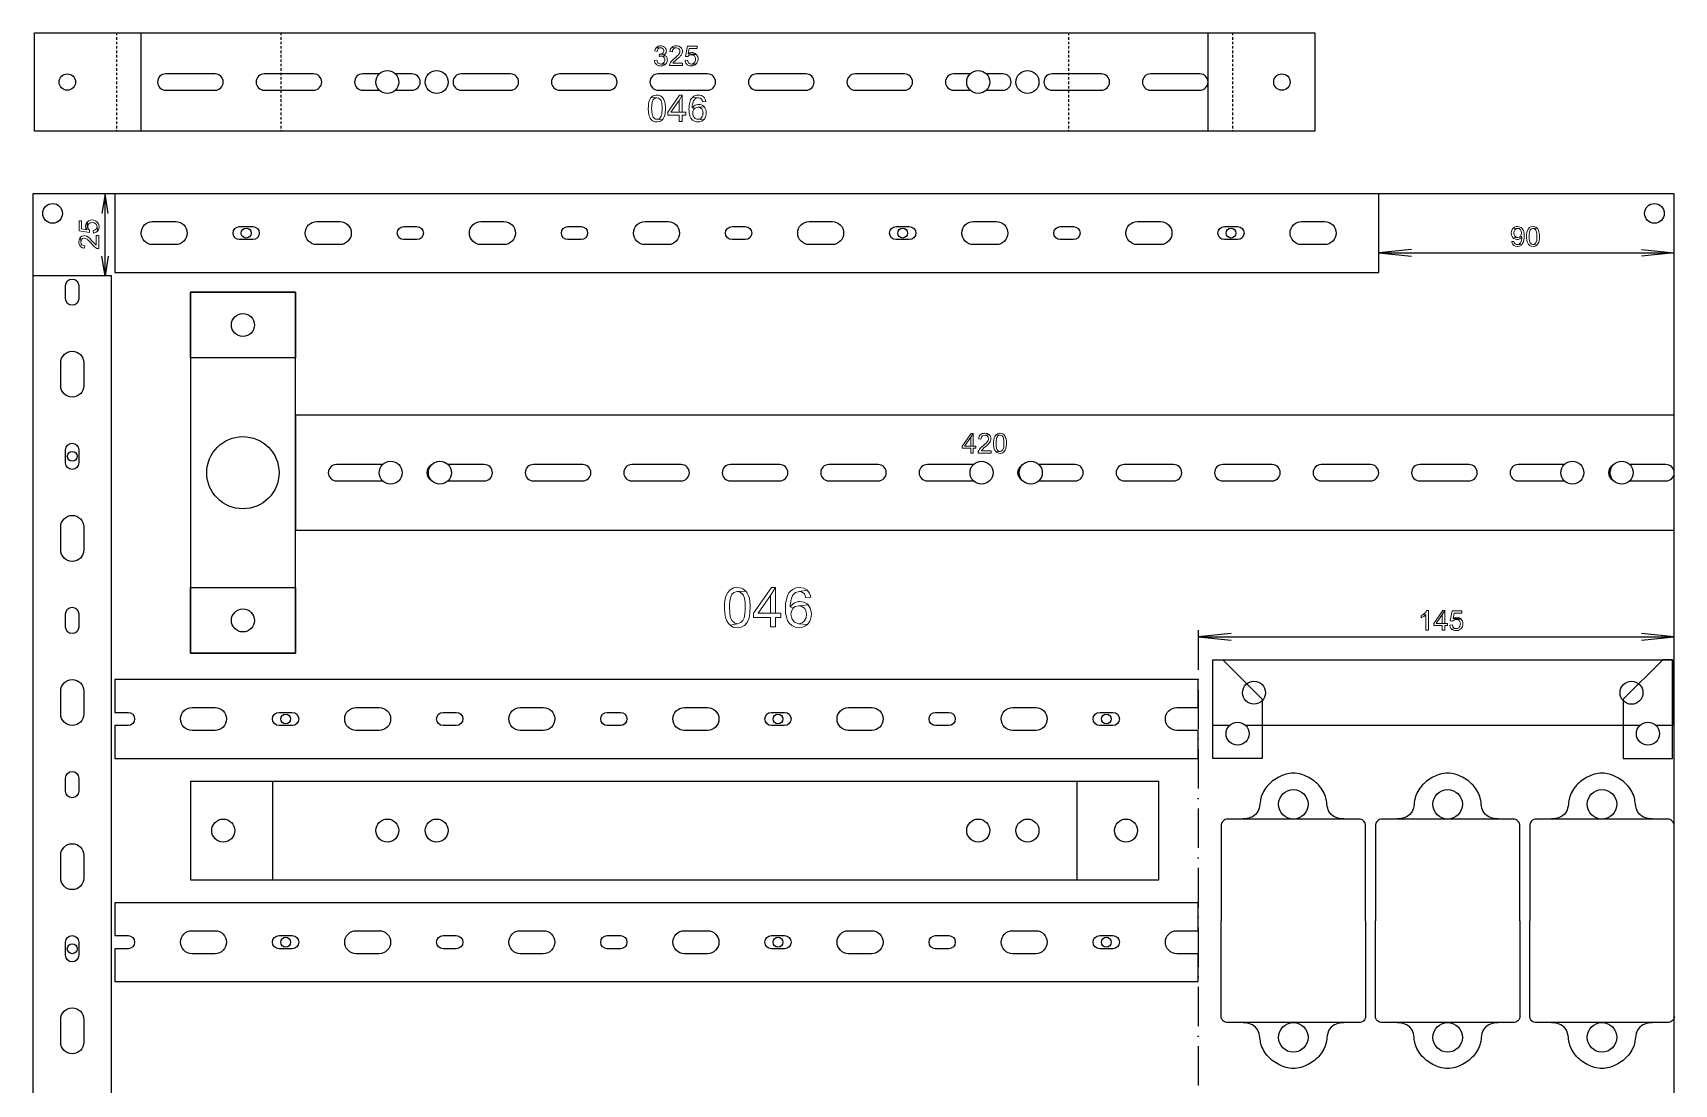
# Model space of a CAD drawing. Header units: millimetres. Extents: x 0 to 2020, y 0 to 926.
# Drawn here: x 1145 to 1645, y 442 to 762 of the extents above; entities that cross this region are included whole.
import ezdxf

# ---------------------------------------------------------------- set-up
doc = ezdxf.new("R2010")
doc.units = ezdxf.units.MM
doc.linetypes.add('ACAD_ISO10W100', pattern=[18, 12, -3, 0, -3])
doc.linetypes.add('JIS_02_0.7', pattern=[1.35, 0.75, -0.6])
doc.layers.add('1', color=30, linetype='Continuous')

msp = doc.modelspace()

# ---------------------------------------------------------------- linework, layer by layer
for points in [[(1145.5, 762), (1535.5, 762), (1535.5, 732), (1145.5, 732)], [(1145, 213), (1645, 213), (1645, 713), (1145, 713)]]:
    msp.add_lwpolyline(points, close=True)
for centre, radius in [((1253, 747), 3.5), ((1268, 747), 3.5), ((1433, 747), 3.5), ((1448, 747), 3.5), ((1155.5, 747), 2.5), ((1525.5, 747), 2.5), ((1151, 707), 3), ((1639, 707), 3), ((1210, 701), 1.5), ((1410, 701), 1.5), ((1510, 701), 1.5), ((1209, 673), 3.5), ((1157, 633), 1.5), ((1254, 628), 3.5), ((1269, 628), 3.5), ((1434, 628), 3.5), ((1449, 628), 3.5), ((1614, 628), 3.5), ((1629, 628), 3.5), ((1209, 583), 3.5), ((1222, 553), 1.5), ((1372, 553), 1.5), ((1472, 553), 1.5), ((1512, 548.5), 3.5), ((1637, 548.5), 3.5), ((1529, 527), 4.5), ((1576, 527), 4.5), ((1623, 527), 4.5), ((1203, 519), 3.5), ((1478, 519), 3.5), ((1222, 485), 1.5), ((1372, 485), 1.5), ((1472, 485), 1.5), ((1157, 483), 1.5), ((1529, 456), 4.5), ((1576, 456), 4.5), ((1623, 456), 4.5)]:
    msp.add_circle(centre, radius)
at = {"layer": '1', "linetype": 'JIS_02_0.7'}
for p, q in [((1170.5, 762), (1170.5, 732)), ((1220.5, 762), (1220.5, 732)), ((1460.5, 762), (1460.5, 732)), ((1510.5, 762), (1510.5, 732))]:
    msp.add_line(p, q, dxfattribs=at)
at = {"layer": '1'}
for p, q in [((1178, 732), (1178, 762)), ((1167, 713), (1166, 707)), ((1167, 688), (1167, 713)), ((1168, 707), (1167, 713)), ((1170, 713), (1170, 689)), ((1555, 689), (1555, 713)), ((1565, 696), (1555, 695)), ((1635, 696), (1645, 695)), ((1167, 688), (1166, 694)), ((1168, 694), (1167, 688)), ((1555, 695), (1645, 695)), ((1555, 695), (1565, 694)), ((1645, 695), (1635, 694)), ((1170, 689), (1555, 689)), ((1225, 645.5), (1225, 610.5)), ((1510, 579), (1500, 578)), ((1500, 578), (1645, 578)), ((1500, 578), (1510, 577)), ((1645, 578), (1635, 579)), ((1635, 577), (1645, 578)), ((1500, 565), (1170, 565)), ((1170, 565), (1170, 555)), ((1500, 556.5), (1500, 565)), ((1170, 551), (1170, 541)), ((1500, 541), (1500, 549.5)), ((1170, 541), (1500, 541)), ((1193, 534), (1488, 534)), ((1193, 534), (1193, 504)), ((1218, 534), (1218, 504)), ((1463, 534), (1463, 504)), ((1488, 504), (1488, 534)), ((1546.12, 522.47), (1513, 522.5)), ((1593.12, 522.47), (1560, 522.5)), ((1640.12, 522.47), (1607, 522.5)), ((1193, 504), (1488, 504)), ((1500, 497), (1170, 497)), ((1170, 497), (1170, 487)), ((1500, 488.5), (1500, 497)), ((1170, 483), (1170, 473)), ((1500, 473), (1500, 481.5)), ((1170, 473), (1500, 473)), ((1546.12, 460.53), (1513, 460.5)), ((1593.12, 460.53), (1560, 460.5)), ((1640.12, 460.53), (1607, 460.5))]:
    msp.add_line(p, q, dxfattribs=at)
at = {"layer": '1', "linetype": 'ACAD_ISO10W100'}
msp.add_line((1500, 580), (1500, 331), dxfattribs=at)
at = {"layer": '1'}
for points in [[(1503, 732), (1503, 762)], [(1160.5, 361), (1169, 361), (1169, 688), (1145, 688)], [(1645, 645.5), (1225, 645.5)], [(1225, 610.5), (1645, 610.5)], [(1509.55, 551), (1504.5, 551), (1504.5, 556), (1504.5, 571), (1644.5, 571), (1644.5, 556), (1644.5, 551), (1639.45, 551)], [(1634.55, 551), (1514.45, 551)]]:
    msp.add_lwpolyline(points, dxfattribs=at)
at = {"layer": '1', "color": 30, "lineweight": 0}
for points in [[(1334.87, 757.44), (1334.72, 757.24), (1334.6, 757.01), (1334.51, 756.75), (1334.44, 756.47), (1335.17, 756.34), (1335.19, 756.46), (1335.28, 756.74), (1335.39, 756.97), (1335.54, 757.15), (1335.74, 757.29), (1335.98, 757.39), (1336.26, 757.42)], [(1336.24, 758.02), (1336, 758.01), (1335.74, 757.97), (1335.49, 757.89), (1335.26, 757.77), (1335.05, 757.62), (1334.87, 757.44), (1336.26, 757.42), (1336.52, 757.39), (1336.76, 757.3), (1336.96, 757.15), (1337.1, 756.99), (1337.2, 756.75), (1337.24, 756.48), (1337.24, 756.37), (1337.17, 756.11), (1337.05, 755.89), (1336.86, 755.73), (1336.79, 755.68), (1336.55, 755.57), (1336.29, 755.5), (1336.02, 755.48), (1337.42, 755.39), (1337.63, 755.56), (1337.79, 755.76), (1337.89, 755.94), (1337.97, 756.2), (1338, 756.47), (1338, 756.47), (1337.97, 756.74), (1337.9, 756.99), (1337.78, 757.24), (1337.74, 757.29), (1337.58, 757.49), (1337.38, 757.67), (1337.15, 757.82), (1337.03, 757.87), (1336.78, 757.96), (1336.52, 758.01)], [(1335.9, 755.49), (1335.82, 754.84), (1336.09, 754.9), (1336.33, 754.92), (1337.67, 755.04), (1337.44, 755.16), (1337.17, 755.25), (1337.17, 755.25), (1337.42, 755.39), (1336.02, 755.48)], [(1337.67, 755.04), (1336.33, 754.92), (1336.48, 754.92), (1336.74, 754.86), (1336.98, 754.75), (1337.18, 754.59), (1337.26, 754.5), (1337.4, 754.28), (1337.48, 754.03), (1337.51, 753.76), (1337.5, 753.56), (1337.43, 753.3), (1337.32, 753.07), (1337.15, 752.86), (1337.01, 752.74), (1336.79, 752.61), (1336.54, 752.53), (1336.27, 752.5), (1337.72, 752.44), (1337.84, 752.57), (1338, 752.78), (1338.13, 753), (1338.22, 753.25), (1338.27, 753.5), (1338.29, 753.77), (1338.28, 754.02), (1338.22, 754.29), (1338.13, 754.53), (1338, 754.74), (1337.87, 754.88)], [(1341.01, 758.02), (1340.86, 758.02), (1340.57, 757.99), (1340.31, 757.93), (1340.06, 757.85), (1339.84, 757.73), (1339.65, 757.58), (1339.56, 757.5), (1340.99, 757.41), (1341.1, 757.41), (1341.37, 757.37), (1341.61, 757.27), (1341.81, 757.12), (1341.84, 757.09), (1342, 756.88), (1342.09, 756.64), (1342.12, 756.37), (1342.11, 756.23), (1342.06, 755.99), (1341.94, 755.75), (1341.78, 755.49), (1341.69, 755.38), (1341.56, 755.22), (1341.39, 755.05), (1341.2, 754.86), (1340.98, 754.66), (1340.73, 754.45), (1340.46, 754.22), (1340.24, 754.04), (1340.02, 753.84), (1339.82, 753.65), (1339.65, 753.48), (1339.5, 753.31), (1339.41, 753.2), (1339.24, 752.98), (1339.11, 752.74), (1339.01, 752.51), (1338.94, 752.27), (1338.92, 752), (1342.89, 752), (1342.89, 752.71), (1339.95, 752.71), (1340.07, 752.89), (1340.26, 753.11), (1340.27, 753.13), (1340.4, 753.25), (1340.58, 753.41), (1340.82, 753.62), (1341.11, 753.86), (1341.3, 754.03), (1341.55, 754.24), (1341.76, 754.44), (1341.95, 754.61), (1342.11, 754.78), (1342.25, 754.92), (1342.3, 754.98), (1342.48, 755.21), (1342.63, 755.43), (1342.73, 755.65), (1342.8, 755.83), (1342.86, 756.09), (1342.88, 756.36), (1342.88, 756.36), (1342.86, 756.64), (1342.8, 756.89), (1342.7, 757.13), (1342.56, 757.35), (1342.38, 757.55), (1342.27, 757.64), (1342.06, 757.78), (1341.83, 757.89), (1341.58, 757.96), (1341.31, 758.01)], [(1339.56, 757.5), (1339.41, 757.31), (1339.28, 757.1), (1339.18, 756.86), (1339.11, 756.58), (1339.06, 756.29), (1339.82, 756.21), (1339.83, 756.4), (1339.89, 756.67), (1339.99, 756.9), (1340.14, 757.09), (1340.24, 757.18), (1340.46, 757.31), (1340.71, 757.39), (1340.99, 757.41)], [(1347.37, 757.92), (1344.39, 757.92), (1343.81, 754.84), (1344.5, 754.75), (1344.55, 754.81), (1344.72, 755.01), (1344.95, 755.17), (1345.07, 755.22), (1345.32, 755.3), (1345.59, 755.33), (1347.11, 755.43), (1347, 755.54), (1344.66, 755.6), (1344.98, 757.22), (1347.37, 757.22)], [(1345.79, 755.98), (1345.65, 755.97), (1345.39, 755.94), (1345.14, 755.86), (1344.89, 755.75), (1344.66, 755.6), (1347, 755.54), (1346.79, 755.7), (1346.56, 755.82), (1346.32, 755.91), (1346.06, 755.96)], [(1347.11, 755.43), (1345.59, 755.33), (1345.84, 755.31), (1346.1, 755.24), (1346.32, 755.13), (1346.52, 754.96), (1346.53, 754.95), (1346.68, 754.75), (1346.79, 754.52), (1346.85, 754.26), (1346.87, 753.97), (1346.87, 753.87), (1346.84, 753.59), (1346.77, 753.33), (1346.65, 753.1), (1346.51, 752.9), (1346.33, 752.75), (1346.11, 752.61), (1345.87, 752.53), (1345.6, 752.5), (1347, 752.43), (1347.18, 752.63), (1347.29, 752.77), (1347.42, 753), (1347.52, 753.24), (1347.6, 753.49), (1347.64, 753.75), (1347.65, 754.03), (1347.64, 754.27), (1347.6, 754.54), (1347.53, 754.79), (1347.42, 755.02), (1347.28, 755.24)], [(1335.1, 753.68), (1334.36, 753.59), (1334.37, 753.52), (1334.42, 753.25), (1334.51, 752.99), (1334.63, 752.77), (1334.78, 752.56), (1334.96, 752.36), (1335.03, 752.3), (1335.24, 752.16), (1335.47, 752.04), (1335.72, 751.96), (1335.99, 751.91), (1336.27, 751.89), (1336.55, 751.91), (1336.82, 751.95), (1337.07, 752.03), (1337.3, 752.14), (1337.52, 752.27), (1337.72, 752.44), (1336.27, 752.5), (1336.26, 752.5), (1335.99, 752.54), (1335.75, 752.63), (1335.53, 752.78), (1335.41, 752.91), (1335.28, 753.12), (1335.18, 753.38)], [(1344.45, 753.64), (1343.68, 753.57), (1343.68, 753.51), (1343.74, 753.23), (1343.82, 752.98), (1343.94, 752.75), (1344.09, 752.54), (1344.27, 752.36), (1344.35, 752.29), (1344.56, 752.15), (1344.79, 752.04), (1345.04, 751.96), (1345.31, 751.91), (1345.6, 751.9), (1345.85, 751.91), (1346.11, 751.95), (1346.36, 752.02), (1346.59, 752.13), (1346.81, 752.26), (1347, 752.43), (1345.6, 752.5), (1345.57, 752.5), (1345.3, 752.54), (1345.07, 752.63), (1344.85, 752.79), (1344.76, 752.89), (1344.62, 753.1), (1344.52, 753.34)], [(1333.49, 742.41), (1333.21, 742.09), (1332.98, 741.69), (1332.79, 741.23), (1332.79, 741.22), (1332.68, 740.85), (1332.6, 740.44), (1332.55, 739.99), (1332.51, 739.49), (1332.5, 738.95), (1332.5, 738.65), (1332.53, 738.1), (1332.59, 737.58), (1332.67, 737.12), (1332.78, 736.7), (1332.92, 736.32), (1333.09, 735.98), (1333.29, 735.7), (1333.48, 735.48), (1333.82, 735.21), (1334.2, 735.02), (1334.63, 734.91), (1335.1, 734.86), (1335.33, 734.88), (1335.79, 734.95), (1336.2, 735.11), (1336.56, 735.34), (1336.73, 735.49), (1335.1, 735.68), (1335.07, 735.68), (1334.66, 735.75), (1334.29, 735.97), (1333.97, 736.33), (1333.84, 736.56), (1333.72, 736.89), (1333.63, 737.29), (1333.56, 737.77), (1333.52, 738.32), (1333.51, 738.95), (1333.51, 739.02), (1333.52, 739.62), (1333.57, 740.16), (1333.64, 740.63), (1333.74, 741.03), (1333.86, 741.38), (1334.02, 741.65), (1334.28, 741.94), (1334.66, 742.15), (1335.09, 742.22)], [(1335.1, 743.03), (1334.89, 743.03), (1334.43, 742.95), (1334.02, 742.8), (1333.66, 742.56), (1333.49, 742.41), (1335.09, 742.22), (1335.14, 742.22), (1335.56, 742.14), (1335.92, 741.92), (1336.25, 741.57), (1336.38, 741.34), (1336.49, 741.01), (1336.59, 740.61), (1336.65, 740.13), (1336.69, 739.58), (1336.7, 738.95), (1336.69, 738.37), (1336.66, 737.81), (1336.59, 737.33), (1336.5, 736.92), (1336.39, 736.59), (1336.25, 736.33), (1336.22, 736.29), (1335.89, 735.95), (1335.52, 735.74), (1335.1, 735.68), (1336.73, 735.49), (1337.01, 735.82), (1337.24, 736.22), (1337.42, 736.68), (1337.53, 737.04), (1337.61, 737.45), (1337.67, 737.91), (1337.7, 738.4), (1337.71, 738.95), (1337.71, 739.02), (1337.7, 739.56), (1337.66, 740.04), (1337.61, 740.47), (1337.54, 740.84), (1337.42, 741.23), (1337.24, 741.65), (1337.04, 742.03), (1336.92, 742.19), (1336.61, 742.52), (1336.23, 742.78), (1336.02, 742.88), (1335.59, 742.99)], [(1342.84, 743), (1342.04, 743), (1338.39, 737.82), (1338.39, 736.92), (1341.86, 736.92), (1341.86, 735), (1342.84, 735), (1342.84, 736.92), (1343.92, 736.92), (1343.92, 737.82), (1342.84, 737.82), (1339.36, 737.82), (1341.86, 741.42)], [(1342.84, 743), (1341.86, 741.42), (1341.86, 737.82), (1339.36, 737.82), (1342.84, 737.82)], [(1346.05, 742.44), (1345.73, 742.12), (1345.57, 741.89), (1345.39, 741.56), (1345.23, 741.19), (1345.1, 740.79), (1345.01, 740.34), (1344.93, 739.85), (1344.89, 739.32), (1344.88, 738.75), (1344.89, 738.21), (1344.94, 737.69), (1345.02, 737.2), (1345.13, 736.77), (1345.27, 736.39), (1345.45, 736.05), (1345.65, 735.77), (1345.68, 735.74), (1346, 735.43), (1346.37, 735.18), (1346.76, 735), (1347.19, 734.9), (1347.66, 734.86), (1348.1, 734.9), (1348.54, 735.01), (1348.95, 735.21), (1349.29, 735.46), (1347.64, 735.68), (1347.25, 735.73), (1346.83, 735.92), (1346.8, 735.93), (1346.47, 736.22), (1346.23, 736.62), (1346.19, 736.7), (1346.05, 737.14), (1346.01, 737.59), (1346.01, 737.62), (1346.06, 738.09), (1346.22, 738.5), (1346.47, 738.85), (1346.76, 739.08), (1345.86, 739.13), (1345.86, 739.18), (1345.88, 739.73), (1345.93, 740.21), (1346.02, 740.63), (1346.13, 740.98), (1346.29, 741.3), (1346.55, 741.68), (1346.86, 741.96), (1347.23, 742.16), (1347.69, 742.22)], [(1347.8, 740.19), (1347.6, 740.18), (1347.15, 740.1), (1346.72, 739.93), (1346.49, 739.79), (1346.15, 739.5), (1345.86, 739.13), (1346.76, 739.08), (1347.15, 739.26), (1347.6, 739.32), (1349.47, 739.47), (1349.41, 739.53), (1349.06, 739.82), (1348.67, 740.02), (1348.25, 740.15)], [(1347.75, 743.03), (1347.68, 743.03), (1347.22, 742.99), (1346.79, 742.88), (1346.4, 742.69), (1346.05, 742.44), (1347.69, 742.22), (1347.89, 742.21), (1348.31, 742.08), (1348.67, 741.81), (1348.68, 741.8), (1348.88, 741.46), (1349.04, 740.97), (1350.02, 741.04), (1349.96, 741.38), (1349.81, 741.81), (1349.59, 742.19), (1349.3, 742.51), (1349.05, 742.69), (1348.67, 742.88), (1348.23, 742.99)], [(1349.47, 739.47), (1347.6, 739.32), (1347.96, 739.29), (1348.37, 739.13), (1348.71, 738.85), (1348.75, 738.81), (1348.98, 738.45), (1349.11, 738.03), (1349.16, 737.54), (1349.15, 737.41), (1349.09, 736.93), (1348.94, 736.52), (1348.71, 736.17), (1348.46, 735.94), (1348.07, 735.74), (1347.64, 735.68), (1349.29, 735.46), (1349.59, 735.8), (1349.84, 736.2), (1349.87, 736.26), (1350.03, 736.69), (1350.12, 737.13), (1350.16, 737.6), (1350.15, 737.86), (1350.08, 738.33), (1349.94, 738.75), (1349.74, 739.13)], [(1159.14, 704.71), (1159.14, 701.72), (1162.22, 701.14), (1162.31, 701.84), (1162.29, 701.85), (1161.89, 702.29), (1161.85, 702.35), (1161.73, 702.92), (1161.63, 704.45), (1161.46, 701.99), (1159.84, 702.31), (1159.84, 704.71)], [(1159.52, 699.71), (1159.65, 698.33), (1159.69, 698.66), (1159.94, 699.14), (1160.14, 699.3), (1160.68, 699.45), (1161.02, 699.4), (1161.56, 699.12), (1161.6, 699.09), (1161.95, 698.78), (1162.35, 698.35), (1162.84, 697.78), (1162.95, 697.66), (1163.37, 697.19), (1163.75, 696.83), (1164.05, 696.61), (1164.54, 696.34), (1165.06, 696.26), (1165.06, 700.22), (1164.34, 700.22), (1164.34, 697.28), (1163.94, 697.59), (1163.67, 697.88), (1163.19, 698.44), (1162.9, 698.79), (1162.47, 699.25), (1162.14, 699.58), (1161.89, 699.78), (1161.41, 700.06), (1161.28, 700.11), (1160.7, 700.22), (1160.51, 700.2), (1159.97, 700.05)], [(1161.08, 703.12), (1161.08, 703.08), (1161.19, 702.52), (1161.46, 701.99), (1161.63, 704.45), (1161.41, 704.2), (1161.16, 703.7)], [(1161.63, 704.45), (1161.73, 702.92), (1161.8, 703.39), (1162.09, 703.85), (1162.49, 704.11), (1163.09, 704.2), (1163.68, 704.11), (1164.15, 703.84), (1164.42, 703.49), (1164.55, 702.94), (1164.69, 701.6), (1164.86, 701.82), (1165.08, 702.33), (1165.16, 702.94), (1165.16, 703.03), (1165.06, 703.61), (1164.82, 704.1), (1164.44, 704.51), (1164.14, 704.71), (1163.62, 704.92), (1163.02, 704.99), (1162.61, 704.95), (1162.08, 704.77)], [(1163.41, 701.78), (1163.49, 701.01), (1163.72, 701.05), (1164.27, 701.25), (1164.69, 701.6), (1164.55, 702.94), (1164.53, 702.69), (1164.27, 702.18), (1164, 701.98)], [(1595.93, 702.47), (1595.63, 702.06), (1595.44, 701.57), (1595.38, 701), (1595.43, 700.48), (1595.61, 699.99), (1595.9, 699.57), (1597.34, 699.69), (1596.93, 699.76), (1596.49, 700.04), (1596.23, 700.43), (1596.14, 700.98), (1596.14, 701.04), (1596.24, 701.58), (1596.51, 702.02), (1596.86, 702.3), (1597.36, 702.42)], [(1598.18, 700.04), (1597.86, 699.8), (1597.34, 699.69), (1595.9, 699.57), (1596.16, 699.35), (1596.63, 699.11), (1597.16, 699.04), (1597.48, 699.07), (1597.99, 699.26), (1598.24, 699.43), (1598.59, 699.83)], [(1597.27, 703.02), (1596.83, 702.98), (1596.35, 702.8), (1595.93, 702.47), (1595.93, 702.47), (1597.36, 702.42), (1597.74, 702.35), (1598.18, 702.04), (1598.18, 702.03), (1598.42, 701.6), (1598.51, 701.04), (1598.42, 700.47), (1598.18, 700.04), (1598.59, 699.83), (1598.6, 699.68), (1598.58, 699.32), (1598.49, 698.77), (1598.42, 698.55), (1598.21, 698.08), (1598.18, 698.04), (1597.79, 697.66), (1597.73, 697.63), (1597.2, 697.5), (1598.5, 697.38), (1598.82, 697.78), (1599.08, 698.29), (1599.13, 698.46), (1599.24, 698.94), (1599.31, 699.49), (1599.33, 700.13), (1599.33, 700.23), (1599.29, 700.86), (1599.21, 701.4), (1599.08, 701.82), (1599.04, 701.91), (1598.74, 702.37), (1598.34, 702.71), (1598.3, 702.74), (1597.81, 702.95)], [(1602, 703.02), (1601.91, 703.02), (1601.36, 702.92), (1600.91, 702.68), (1600.83, 702.59), (1600.5, 702.19), (1600.27, 701.67), (1600.24, 701.6), (1600.13, 701.14), (1600.06, 700.59), (1600.04, 699.96), (1600.06, 699.46), (1600.12, 698.85), (1600.24, 698.32), (1600.41, 697.88), (1600.64, 697.53), (1600.98, 697.19), (1601.46, 696.97), (1602, 696.9), (1602.11, 696.9), (1602.64, 697), (1603.09, 697.26), (1603.18, 697.33), (1602, 697.5), (1601.55, 697.62), (1601.15, 698), (1601.03, 698.22), (1600.9, 698.66), (1600.82, 699.25), (1600.8, 699.96), (1600.82, 700.58), (1600.89, 701.17), (1601, 701.64), (1601.18, 701.99), (1601.5, 702.29), (1601.99, 702.42), (1603.27, 702.5), (1602.85, 702.83), (1602.55, 702.95)], [(1603.27, 702.5), (1601.99, 702.42), (1602.46, 702.3), (1602.86, 701.93), (1602.97, 701.7), (1603.1, 701.26), (1603.18, 700.68), (1603.2, 699.96), (1603.19, 699.42), (1603.12, 698.81), (1603.01, 698.33), (1602.86, 698), (1602.48, 697.64), (1602, 697.5), (1603.18, 697.33), (1603.5, 697.74), (1603.74, 698.26), (1603.76, 698.32), (1603.86, 698.78), (1603.93, 699.34), (1603.95, 699.96), (1603.94, 700.36), (1603.9, 700.93), (1603.82, 701.39), (1603.68, 701.81), (1603.44, 702.28)], [(1159.04, 698.34), (1159.05, 698), (1159.19, 697.44), (1159.48, 696.98), (1159.67, 696.79), (1160.16, 696.53), (1160.77, 696.4), (1160.85, 697.15), (1160.44, 697.2), (1159.96, 697.47), (1159.76, 697.75), (1159.65, 698.33), (1159.52, 699.71), (1159.32, 699.47), (1159.1, 698.96)], [(1596.2, 698.46), (1595.5, 698.39), (1595.53, 698.2), (1595.71, 697.69), (1596.03, 697.29), (1596.16, 697.2), (1596.62, 696.97), (1597.19, 696.9), (1597.34, 696.9), (1597.87, 697.01), (1598.34, 697.26), (1598.5, 697.38), (1597.2, 697.5), (1597.01, 697.52), (1596.55, 697.73), (1596.4, 697.91)], [(1435.01, 640.02), (1434.95, 640.02), (1434.57, 639.99), (1434.22, 639.91), (1433.92, 639.77), (1433.65, 639.58), (1433.62, 639.55), (1433.4, 639.31), (1433.24, 639.02), (1433.13, 638.67), (1433.07, 638.29), (1433.82, 638.21), (1433.85, 638.5), (1433.95, 638.83), (1434.15, 639.1), (1434.32, 639.24), (1434.62, 639.37), (1435, 639.41), (1436.38, 639.55), (1436.32, 639.59), (1436.06, 639.78), (1435.75, 639.92), (1435.4, 640)], [(1439.63, 640.02), (1439.52, 640.02), (1439.16, 639.97), (1438.83, 639.85), (1438.55, 639.67), (1438.45, 639.59), (1439.63, 639.41), (1439.95, 639.36), (1440.24, 639.2), (1440.49, 638.93), (1440.57, 638.8), (1440.66, 638.55), (1440.74, 638.25), (1440.79, 637.88), (1440.82, 637.45), (1440.83, 636.96), (1440.83, 636.62), (1440.8, 636.18), (1440.76, 635.79), (1440.69, 635.46), (1440.6, 635.2), (1440.49, 634.99), (1440.25, 634.73), (1439.96, 634.56), (1439.63, 634.5), (1438.38, 634.4), (1438.64, 634.18), (1438.93, 634.02), (1439.26, 633.93), (1439.63, 633.9), (1439.76, 633.9), (1440.12, 633.95), (1440.44, 634.07), (1440.73, 634.26), (1440.82, 634.34), (1441.04, 634.59), (1441.23, 634.9), (1441.37, 635.26), (1441.44, 635.48), (1441.5, 635.8), (1441.55, 636.15), (1441.58, 636.54), (1441.59, 636.96), (1441.58, 637.38), (1441.56, 637.75), (1441.52, 638.09), (1441.45, 638.38), (1441.38, 638.64), (1441.24, 638.98), (1441.08, 639.27), (1441.01, 639.37), (1440.77, 639.63), (1440.48, 639.83), (1440.34, 639.9), (1440.01, 639.99)], [(1431.46, 640), (1430.86, 640), (1428.12, 636.11), (1428.12, 635.44), (1430.72, 635.44), (1430.72, 634), (1431.46, 634), (1431.46, 635.44), (1432.27, 635.44), (1432.27, 636.11), (1431.46, 636.11), (1428.84, 636.11), (1430.72, 638.82)], [(1431.46, 640), (1430.72, 638.82), (1430.72, 636.11), (1428.84, 636.11), (1431.46, 636.11)], [(1436.38, 639.55), (1435, 639.41), (1435.2, 639.4), (1435.54, 639.31), (1435.81, 639.12), (1435.9, 639.02), (1436.07, 638.72), (1436.13, 638.37), (1436.1, 638.15), (1435.99, 637.83), (1435.78, 637.49), (1435.77, 637.47), (1435.6, 637.27), (1435.39, 637.05), (1435.13, 636.8), (1434.82, 636.52), (1434.46, 636.22), (1434.24, 636.03), (1433.95, 635.77), (1433.7, 635.54), (1433.5, 635.31), (1433.35, 635.13), (1433.16, 634.82), (1433.01, 634.51), (1432.96, 634.36), (1432.93, 634), (1436.89, 634), (1436.89, 634.71), (1433.95, 634.71), (1434.03, 634.83), (1434.26, 635.11), (1434.28, 635.13), (1434.46, 635.3), (1434.74, 635.55), (1435.11, 635.86), (1435.22, 635.96), (1435.55, 636.24), (1435.83, 636.5), (1436.06, 636.72), (1436.25, 636.92), (1436.37, 637.06), (1436.58, 637.36), (1436.73, 637.65), (1436.74, 637.66), (1436.84, 638.01), (1436.88, 638.36), (1436.86, 638.64), (1436.77, 638.98), (1436.61, 639.28)], [(1438.45, 639.59), (1438.23, 639.34), (1438.05, 639.03), (1437.9, 638.67), (1437.83, 638.44), (1437.76, 638.12), (1437.72, 637.77), (1437.69, 637.38), (1437.68, 636.96), (1437.68, 636.86), (1437.69, 636.42), (1437.74, 636.01), (1437.8, 635.64), (1437.88, 635.31), (1437.99, 635.01), (1438.12, 634.75), (1438.27, 634.52), (1438.38, 634.4), (1439.63, 634.5), (1439.32, 634.56), (1439.04, 634.72), (1438.78, 634.99), (1438.71, 635.13), (1438.61, 635.37), (1438.53, 635.68), (1438.48, 636.04), (1438.45, 636.47), (1438.44, 636.96), (1438.45, 637.38), (1438.47, 637.8), (1438.53, 638.18), (1438.6, 638.5), (1438.7, 638.77), (1438.82, 638.98), (1439, 639.19), (1439.28, 639.36), (1439.63, 639.41)], [(1359.63, 593.05), (1358.47, 592.9), (1357.44, 592.37), (1356.7, 591.51), (1356.14, 590.36), (1355.93, 589.53), (1355.75, 588.32), (1355.72, 586.93), (1355.72, 586.57), (1355.81, 585.12), (1356.05, 583.88), (1356.4, 582.87), (1356.91, 582.04), (1357.41, 581.54), (1359.63, 582.01), (1358.83, 582.19), (1357.91, 582.99), (1357.79, 583.2), (1357.47, 584.09), (1357.29, 585.33), (1357.23, 586.93), (1357.23, 587.66), (1357.35, 589.09), (1357.62, 590.18), (1357.97, 590.98), (1358.5, 591.51), (1359.6, 591.84), (1362.23, 591.93), (1361.31, 592.66), (1360.84, 592.87)], [(1362.23, 591.93), (1359.6, 591.84), (1360.43, 591.66), (1361.31, 590.86), (1361.46, 590.65), (1361.76, 589.77), (1361.97, 588.52), (1362.02, 586.93), (1362, 586.36), (1361.91, 584.88), (1361.67, 583.76), (1361.31, 582.99), (1360.69, 582.34), (1359.63, 582.01), (1357.41, 581.54), (1358.39, 580.98), (1359.63, 580.8), (1360.78, 580.98), (1361.82, 581.51), (1362.56, 582.37), (1363.09, 583.52), (1363.3, 584.35), (1363.47, 585.53), (1363.53, 586.93), (1363.53, 587.43), (1363.44, 588.73), (1363.27, 589.77), (1363.03, 590.51), (1362.53, 591.54)], [(1371.23, 593.02), (1370.01, 593.02), (1364.54, 585.24), (1364.54, 583.88), (1369.75, 583.88), (1369.75, 581.01), (1371.23, 581.01), (1371.23, 583.88), (1372.85, 583.88), (1372.85, 585.24), (1371.23, 585.24), (1365.99, 585.24), (1369.75, 590.65)], [(1371.23, 593.02), (1369.75, 590.65), (1369.75, 585.24), (1365.99, 585.24), (1371.23, 585.24)], [(1378.59, 593.05), (1377.5, 592.93), (1376.43, 592.46), (1375.58, 591.69), (1375.34, 591.39), (1374.87, 590.48), (1374.54, 589.38), (1374.33, 588.11), (1374.27, 586.63), (1374.33, 585.3), (1374.57, 584.03), (1374.92, 582.96), (1375.43, 582.16), (1376.2, 581.48), (1377.23, 580.98), (1378.44, 580.8), (1379.27, 580.89), (1380.37, 581.33), (1380.99, 581.81), (1378.42, 582.01), (1378.36, 582.01), (1377.2, 582.4), (1377.05, 582.49), (1376.29, 583.43), (1376.2, 583.7), (1375.96, 584.88), (1376.11, 585.8), (1376.67, 586.78), (1375.75, 587.19), (1375.75, 587.66), (1375.87, 588.97), (1376.17, 589.97), (1376.46, 590.59), (1377.26, 591.45), (1377.35, 591.51), (1378.5, 591.84), (1380.9, 592.25), (1380.84, 592.34), (1379.84, 592.87)], [(1380.9, 592.25), (1378.5, 591.84), (1378.95, 591.81), (1379.95, 591.22), (1380.04, 591.1), (1380.52, 589.94), (1382, 590.06), (1381.97, 590.18), (1381.61, 591.36)], [(1378.65, 588.79), (1378.21, 588.76), (1377.05, 588.4), (1376.58, 588.11), (1375.75, 587.19), (1376.67, 586.78), (1377.23, 587.22), (1378.36, 587.49), (1381.17, 587.72), (1380.84, 588.02), (1379.84, 588.61)], [(1381.17, 587.72), (1378.36, 587.49), (1379.04, 587.4), (1380.04, 586.78), (1380.49, 586.07), (1380.69, 584.82), (1380.55, 583.76), (1380.01, 582.78), (1379.51, 582.34), (1378.42, 582.01), (1380.99, 581.81), (1381.73, 582.81), (1382.05, 583.7), (1382.2, 584.91), (1382.14, 585.62), (1381.82, 586.78)], [(1570.13, 586.03), (1569.65, 586.03), (1569.58, 585.89), (1569.33, 585.56), (1569, 585.22), (1568.67, 584.96), (1568.31, 584.73), (1569.39, 584.7), (1569.39, 580), (1570.13, 580)], [(1575.11, 586), (1574.51, 586), (1571.77, 582.12), (1571.77, 581.44), (1574.37, 581.44), (1574.37, 580), (1575.11, 580), (1575.11, 581.44), (1575.92, 581.44), (1575.92, 582.12), (1575.11, 582.12), (1572.49, 582.12), (1574.37, 584.82)], [(1575.11, 586), (1574.37, 584.82), (1574.37, 582.12), (1572.49, 582.12), (1575.11, 582.12)], [(1580.36, 585.92), (1577.38, 585.92), (1576.8, 582.84), (1577.49, 582.75), (1577.61, 582.9), (1577.94, 583.17), (1578.16, 583.27), (1578.59, 583.33), (1580.11, 583.44), (1579.95, 583.58), (1577.65, 583.61), (1577.97, 585.22), (1580.36, 585.22)], [(1568.31, 584.73), (1567.92, 584.52), (1567.92, 583.81), (1567.92, 583.81), (1568.28, 583.97), (1568.7, 584.19), (1569.08, 584.44), (1569.39, 584.7)], [(1577.45, 581.64), (1576.67, 581.57), (1576.68, 581.45), (1576.79, 581.03), (1576.99, 580.67), (1577.27, 580.36), (1578.6, 580.51), (1578.2, 580.57), (1577.84, 580.79), (1577.78, 580.86), (1577.56, 581.2)], [(1580.11, 583.44), (1578.59, 583.33), (1578.78, 583.32), (1579.19, 583.2), (1579.51, 582.97), (1579.65, 582.8), (1579.81, 582.42), (1579.87, 581.97), (1579.84, 581.64), (1579.72, 581.24), (1579.5, 580.91), (1579.37, 580.78), (1579.01, 580.58), (1578.6, 580.51), (1577.27, 580.36), (1577.39, 580.26), (1577.74, 580.06), (1578.15, 579.94), (1578.6, 579.9), (1578.73, 579.9), (1579.16, 579.97), (1579.54, 580.11), (1579.88, 580.33), (1580.17, 580.63), (1580.31, 580.82), (1580.5, 581.2), (1580.61, 581.6), (1580.65, 582.04), (1580.63, 582.33), (1580.54, 582.75), (1580.36, 583.12)], [(1578.78, 583.98), (1578.44, 583.95), (1578.03, 583.82), (1577.65, 583.61), (1579.95, 583.58), (1579.6, 583.8), (1579.21, 583.94)]]:
    msp.add_lwpolyline(points, close=True, dxfattribs=at)
at = {"layer": '1'}
for points in [[(1185.5, 749.5, 1), (1185.5, 744.5), (1200.5, 744.5, 1), (1200.5, 749.5)], [(1215.5, 749.5, 1), (1215.5, 744.5), (1230.5, 744.5, 1), (1230.5, 749.5)], [(1275.5, 749.5, 1), (1275.5, 744.5), (1290.5, 744.5, 1), (1290.5, 749.5)], [(1305.5, 749.5, 1), (1305.5, 744.5), (1320.5, 744.5, 1), (1320.5, 749.5)], [(1335.5, 749.5, 1), (1335.5, 744.5), (1350.5, 744.5, 1), (1350.5, 749.5)], [(1365.5, 749.5, 1), (1365.5, 744.5), (1380.5, 744.5, 1), (1380.5, 749.5)], [(1395.5, 749.5, 1), (1395.5, 744.5), (1410.5, 744.5, 1), (1410.5, 749.5)], [(1455.5, 749.5, 1), (1455.5, 744.5), (1470.5, 744.5, 1), (1470.5, 749.5)], [(1485.5, 749.5, 1), (1485.5, 744.5), (1500.5, 744.5, 1), (1500.5, 749.5)], [(1188.5, 697.5), (1181.5, 697.5, -1), (1181.5, 704.5), (1188.5, 704.5, -1)], [(1212, 699), (1208, 699, -1), (1208, 703), (1212, 703, -1)], [(1238.5, 697.5), (1231.5, 697.5, -1), (1231.5, 704.5), (1238.5, 704.5, -1)], [(1262, 699), (1258, 699, -1), (1258, 703), (1262, 703, -1)], [(1288.5, 697.5), (1281.5, 697.5, -1), (1281.5, 704.5), (1288.5, 704.5, -1)], [(1312, 699), (1308, 699, -1), (1308, 703), (1312, 703, -1)], [(1338.5, 697.5), (1331.5, 697.5, -1), (1331.5, 704.5), (1338.5, 704.5, -1)], [(1362, 699), (1358, 699, -1), (1358, 703), (1362, 703, -1)], [(1388.5, 697.5), (1381.5, 697.5, -1), (1381.5, 704.5), (1388.5, 704.5, -1)], [(1412, 699), (1408, 699, -1), (1408, 703), (1412, 703, -1)], [(1438.5, 697.5), (1431.5, 697.5, -1), (1431.5, 704.5), (1438.5, 704.5, -1)], [(1462, 699), (1458, 699, -1), (1458, 703), (1462, 703, -1)], [(1488.5, 697.5), (1481.5, 697.5, -1), (1481.5, 704.5), (1488.5, 704.5, -1)], [(1512, 699), (1508, 699, -1), (1508, 703), (1512, 703, -1)], [(1538.5, 697.5), (1531.5, 697.5, -1), (1531.5, 704.5), (1538.5, 704.5, -1)], [(1155, 681), (1155, 685, -1), (1159, 685), (1159, 681, -1)], [(1153.5, 654.5), (1153.5, 661.5, -1), (1160.5, 661.5), (1160.5, 654.5, -1)], [(1155, 631), (1155, 635, -1), (1159, 635), (1159, 631, -1)], [(1297.5, 630.5, 1), (1297.5, 625.5), (1312.5, 625.5, 1), (1312.5, 630.5)], [(1327.5, 630.5, 1), (1327.5, 625.5), (1342.5, 625.5, 1), (1342.5, 630.5)], [(1357.5, 630.5, 1), (1357.5, 625.5), (1372.5, 625.5, 1), (1372.5, 630.5)], [(1387.5, 630.5, 1), (1387.5, 625.5), (1402.5, 625.5, 1), (1402.5, 630.5)], [(1477.5, 630.5, 1), (1477.5, 625.5), (1492.5, 625.5, 1), (1492.5, 630.5)], [(1507.5, 630.5, 1), (1507.5, 625.5), (1522.5, 625.5, 1), (1522.5, 630.5)], [(1537.5, 630.5, 1), (1537.5, 625.5), (1552.5, 625.5, 1), (1552.5, 630.5)], [(1567.5, 630.5, 1), (1567.5, 625.5), (1582.5, 625.5, 1), (1582.5, 630.5)], [(1153.5, 604.5), (1153.5, 611.5, -1), (1160.5, 611.5), (1160.5, 604.5, -1)], [(1155, 581), (1155, 585, -1), (1159, 585), (1159, 581, -1)], [(1153.5, 554.5), (1153.5, 561.5, -1), (1160.5, 561.5), (1160.5, 554.5, -1)], [(1200.5, 549.5), (1193.5, 549.5, -1), (1193.5, 556.5), (1200.5, 556.5, -1)], [(1250.5, 549.5), (1243.5, 549.5, -1), (1243.5, 556.5), (1250.5, 556.5, -1)], [(1300.5, 549.5), (1293.5, 549.5, -1), (1293.5, 556.5), (1300.5, 556.5, -1)], [(1350.5, 549.5), (1343.5, 549.5, -1), (1343.5, 556.5), (1350.5, 556.5, -1)], [(1400.5, 549.5), (1393.5, 549.5, -1), (1393.5, 556.5), (1400.5, 556.5, -1)], [(1450.5, 549.5), (1443.5, 549.5, -1), (1443.5, 556.5), (1450.5, 556.5, -1)], [(1224, 551), (1220, 551, -1), (1220, 555), (1224, 555, -1)], [(1274, 551), (1270, 551, -1), (1270, 555), (1274, 555, -1)], [(1324, 551), (1320, 551, -1), (1320, 555), (1324, 555, -1)], [(1374, 551), (1370, 551, -1), (1370, 555), (1374, 555, -1)], [(1424, 551), (1420, 551, -1), (1420, 555), (1424, 555, -1)], [(1474, 551), (1470, 551, -1), (1470, 555), (1474, 555, -1)], [(1155, 531), (1155, 535, -1), (1159, 535), (1159, 531, -1)], [(1153.5, 504.5), (1153.5, 511.5, -1), (1160.5, 511.5), (1160.5, 504.5, -1)], [(1155, 481), (1155, 485, -1), (1159, 485), (1159, 481, -1)], [(1200.5, 481.5), (1193.5, 481.5, -1), (1193.5, 488.5), (1200.5, 488.5, -1)], [(1224, 483), (1220, 483, -1), (1220, 487), (1224, 487, -1)], [(1250.5, 481.5), (1243.5, 481.5, -1), (1243.5, 488.5), (1250.5, 488.5, -1)], [(1274, 483), (1270, 483, -1), (1270, 487), (1274, 487, -1)], [(1300.5, 481.5), (1293.5, 481.5, -1), (1293.5, 488.5), (1300.5, 488.5, -1)], [(1324, 483), (1320, 483, -1), (1320, 487), (1324, 487, -1)], [(1350.5, 481.5), (1343.5, 481.5, -1), (1343.5, 488.5), (1350.5, 488.5, -1)], [(1374, 483), (1370, 483, -1), (1370, 487), (1374, 487, -1)], [(1400.5, 481.5), (1393.5, 481.5, -1), (1393.5, 488.5), (1400.5, 488.5, -1)], [(1424, 483), (1420, 483, -1), (1420, 487), (1424, 487, -1)], [(1450.5, 481.5), (1443.5, 481.5, -1), (1443.5, 488.5), (1450.5, 488.5, -1)], [(1474, 483), (1470, 483, -1), (1470, 487), (1474, 487, -1)], [(1153.5, 454.5), (1153.5, 461.5, -1), (1160.5, 461.5), (1160.5, 454.5, -1)]]:
    msp.add_lwpolyline(points, format="xyb", close=True, dxfattribs=at)
for points in [[(1250.55, 749.5), (1245.5, 749.5, 1), (1245.5, 744.5), (1250.55, 744.5)], [(1255.45, 744.5), (1260.5, 744.5, 1), (1260.5, 749.5), (1255.45, 749.5)], [(1430.55, 749.5), (1425.5, 749.5, 1), (1425.5, 744.5), (1430.55, 744.5)], [(1435.45, 744.5), (1440.5, 744.5, 1), (1440.5, 749.5), (1435.45, 749.5)], [(1251.55, 630.5), (1237.5, 630.5, 1), (1237.5, 625.5), (1251.55, 625.5)], [(1266.25, 630.17, 0.57735), (1266.25, 625.83, 0.57735)], [(1271.45, 625.5), (1282.5, 625.5, 1), (1282.5, 630.5), (1271.45, 630.5)], [(1431.55, 630.5), (1417.5, 630.5, 1), (1417.5, 625.5), (1431.55, 625.5)], [(1446.25, 630.17, 0.57735), (1446.25, 625.83)], [(1451.45, 625.5), (1462.5, 625.5, 1), (1462.5, 630.5), (1451.45, 630.5)], [(1611.55, 630.5), (1597.5, 630.5, 1), (1597.5, 625.5), (1611.55, 625.5)], [(1626.25, 630.17, 0.57735), (1626.25, 625.83)], [(1631.45, 625.5), (1642.5, 625.5, 1), (1642.5, 630.5), (1631.45, 630.5)], [(1500, 549.5), (1493.5, 549.5, -1), (1493.5, 556.5), (1500, 556.5)], [(1170, 555), (1174, 555, -1), (1174, 551), (1170, 551)], [(1551, 491.5), (1551, 520.5, 0.414214), (1549, 522.5), (1548.43, 522.49), (1547.85, 522.48), (1547.28, 522.47), (1546.7, 522.47), (1546.12, 522.47), (1545.53, 522.48), (1545, 522.5), (1544.34, 522.54), (1543.75, 522.59), (1543.16, 522.68), (1542.59, 522.8), (1542.03, 522.97), (1541.5, 523.2), (1541, 523.5), (1540.55, 523.86), (1540, 524.5), (1539.84, 524.77), (1539.61, 525.29), (1539.45, 525.83), (1539.33, 526.4), (1539.24, 526.99), (1539.16, 527.58), (1539.06, 528.17), (1539, 528.5), (1538.78, 529.33), (1538.58, 529.88), (1538.35, 530.42), (1538.08, 530.94), (1537.78, 531.44), (1537.46, 531.92), (1537, 532.5), (1536.72, 532.82), (1536.31, 533.24), (1535.89, 533.63), (1535.44, 534), (1534.97, 534.35), (1534.49, 534.68), (1533.99, 534.99), (1533.47, 535.27), (1533, 535.5), (1532.4, 535.76), (1531.85, 535.97), (1531.29, 536.15), (1530.73, 536.3), (1530.15, 536.41), (1529.58, 536.48), (1529, 536.5), (1528.42, 536.48), (1527.85, 536.41), (1527.27, 536.3), (1526.71, 536.15), (1526.15, 535.97), (1525.6, 535.76), (1525, 535.5), (1524.53, 535.27), (1524.01, 534.99), (1523.51, 534.68), (1523.03, 534.35), (1522.56, 534), (1522.11, 533.63), (1521.69, 533.24), (1521.28, 532.82), (1521, 532.5), (1520.54, 531.92), (1520.22, 531.44), (1519.92, 530.94), (1519.65, 530.42), (1519.42, 529.88), (1519.22, 529.33), (1519, 528.5), (1518.94, 528.17), (1518.84, 527.58), (1518.76, 526.99), (1518.67, 526.4), (1518.55, 525.83), (1518.39, 525.29), (1518.16, 524.77), (1518, 524.5), (1517.45, 523.86), (1517, 523.5), (1516.5, 523.2), (1515.97, 522.97), (1515.41, 522.8), (1514.84, 522.68), (1514.25, 522.59), (1513.66, 522.54), (1513, 522.5), (1512.47, 522.48), (1511.88, 522.47), (1511.3, 522.47), (1510.72, 522.47), (1510.15, 522.48), (1509.57, 522.49), (1509, 522.5, 0.414214), (1507, 520.5), (1507, 491.5)], [(1598, 491.5), (1598, 520.5, 0.414214), (1596, 522.5), (1595.43, 522.49), (1594.85, 522.48), (1594.28, 522.47), (1593.7, 522.47), (1593.12, 522.47), (1592.53, 522.48), (1592, 522.5), (1591.34, 522.54), (1590.75, 522.59), (1590.16, 522.68), (1589.59, 522.8), (1589.03, 522.97), (1588.5, 523.2), (1588, 523.5), (1587.55, 523.86), (1587, 524.5), (1586.84, 524.77), (1586.61, 525.29), (1586.45, 525.83), (1586.33, 526.4), (1586.24, 526.99), (1586.16, 527.58), (1586.06, 528.17), (1586, 528.5), (1585.78, 529.33), (1585.58, 529.88), (1585.35, 530.42), (1585.08, 530.94), (1584.78, 531.44), (1584.46, 531.92), (1584, 532.5), (1583.72, 532.82), (1583.31, 533.24), (1582.89, 533.63), (1582.44, 534), (1581.97, 534.35), (1581.49, 534.68), (1580.99, 534.99), (1580.47, 535.27), (1580, 535.5), (1579.4, 535.76), (1578.85, 535.97), (1578.29, 536.15), (1577.73, 536.3), (1577.15, 536.41), (1576.58, 536.48), (1576, 536.5), (1575.42, 536.48), (1574.85, 536.41), (1574.27, 536.3), (1573.71, 536.15), (1573.15, 535.97), (1572.6, 535.76), (1572, 535.5), (1571.53, 535.27), (1571.01, 534.99), (1570.51, 534.68), (1570.03, 534.35), (1569.56, 534), (1569.11, 533.63), (1568.69, 533.24), (1568.28, 532.82), (1568, 532.5), (1567.54, 531.92), (1567.22, 531.44), (1566.92, 530.94), (1566.65, 530.42), (1566.42, 529.88), (1566.22, 529.33), (1566, 528.5), (1565.94, 528.17), (1565.84, 527.58), (1565.76, 526.99), (1565.67, 526.4), (1565.55, 525.83), (1565.39, 525.29), (1565.16, 524.77), (1565, 524.5), (1564.45, 523.86), (1564, 523.5), (1563.5, 523.2), (1562.97, 522.97), (1562.41, 522.8), (1561.84, 522.68), (1561.25, 522.59), (1560.66, 522.54), (1560, 522.5), (1559.47, 522.48), (1558.88, 522.47), (1558.3, 522.47), (1557.72, 522.47), (1557.15, 522.48), (1556.57, 522.49), (1556, 522.5, 0.414214), (1554, 520.5), (1554, 491.5)], [(1645, 520.5, 0.414214), (1643, 522.5), (1642.43, 522.49), (1641.85, 522.48), (1641.28, 522.47), (1640.7, 522.47), (1640.12, 522.47), (1639.53, 522.48), (1639, 522.5), (1638.34, 522.54), (1637.75, 522.59), (1637.16, 522.68), (1636.59, 522.8), (1636.03, 522.97), (1635.5, 523.2), (1635, 523.5), (1634.55, 523.86), (1634, 524.5), (1633.84, 524.77), (1633.61, 525.29), (1633.45, 525.83), (1633.33, 526.4), (1633.24, 526.99), (1633.16, 527.58), (1633.06, 528.17), (1633, 528.5), (1632.78, 529.33), (1632.58, 529.88), (1632.35, 530.42), (1632.08, 530.94), (1631.78, 531.44), (1631.46, 531.92), (1631, 532.5), (1630.72, 532.82), (1630.31, 533.24), (1629.89, 533.63), (1629.44, 534), (1628.97, 534.35), (1628.49, 534.68), (1627.99, 534.99), (1627.47, 535.27), (1627, 535.5), (1626.4, 535.76), (1625.85, 535.97), (1625.29, 536.15), (1624.73, 536.3), (1624.15, 536.41), (1623.58, 536.48), (1623, 536.5), (1622.42, 536.48), (1621.85, 536.41), (1621.27, 536.3), (1620.71, 536.15), (1620.15, 535.97), (1619.6, 535.76), (1619, 535.5), (1618.53, 535.27), (1618.01, 534.99), (1617.51, 534.68), (1617.03, 534.35), (1616.56, 534), (1616.11, 533.63), (1615.69, 533.24), (1615.28, 532.82), (1615, 532.5), (1614.54, 531.92), (1614.22, 531.44), (1613.92, 530.94), (1613.65, 530.42), (1613.42, 529.88), (1613.22, 529.33), (1613, 528.5), (1612.94, 528.17), (1612.84, 527.58), (1612.76, 526.99), (1612.67, 526.4), (1612.55, 525.83), (1612.39, 525.29), (1612.16, 524.77), (1612, 524.5), (1611.45, 523.86), (1611, 523.5), (1610.5, 523.2), (1609.97, 522.97), (1609.41, 522.8), (1608.84, 522.68), (1608.25, 522.59), (1607.66, 522.54), (1607, 522.5), (1606.47, 522.48), (1605.88, 522.47), (1605.3, 522.47), (1604.72, 522.47), (1604.15, 522.48), (1603.57, 522.49), (1603, 522.5, 0.414214), (1601, 520.5), (1601, 491.5)], [(1551, 491.5), (1551, 462.5, -0.414214), (1549, 460.5), (1548.43, 460.51), (1547.85, 460.52), (1547.28, 460.53), (1546.7, 460.53), (1546.12, 460.53), (1545.53, 460.52), (1545, 460.5), (1544.34, 460.46), (1543.75, 460.41), (1543.16, 460.32), (1542.59, 460.2), (1542.03, 460.03), (1541.5, 459.8), (1541, 459.5), (1540.55, 459.14), (1540, 458.5), (1539.84, 458.23), (1539.61, 457.71), (1539.45, 457.17), (1539.33, 456.6), (1539.24, 456.01), (1539.16, 455.42), (1539.06, 454.83), (1539, 454.5), (1538.78, 453.67), (1538.58, 453.12), (1538.35, 452.58), (1538.08, 452.06), (1537.78, 451.56), (1537.46, 451.08), (1537, 450.5), (1536.72, 450.18), (1536.31, 449.76), (1535.89, 449.37), (1535.44, 449), (1534.97, 448.65), (1534.49, 448.32), (1533.99, 448.01), (1533.47, 447.73), (1533, 447.5), (1532.4, 447.24), (1531.85, 447.03), (1531.29, 446.85), (1530.73, 446.7), (1530.15, 446.59), (1529.58, 446.52), (1529, 446.5), (1528.42, 446.52), (1527.85, 446.59), (1527.27, 446.7), (1526.71, 446.85), (1526.15, 447.03), (1525.6, 447.24), (1525, 447.5), (1524.53, 447.73), (1524.01, 448.01), (1523.51, 448.32), (1523.03, 448.65), (1522.56, 449), (1522.11, 449.37), (1521.69, 449.76), (1521.28, 450.18), (1521, 450.5), (1520.54, 451.08), (1520.22, 451.56), (1519.92, 452.06), (1519.65, 452.58), (1519.42, 453.12), (1519.22, 453.67), (1519, 454.5), (1518.94, 454.83), (1518.84, 455.42), (1518.76, 456.01), (1518.67, 456.6), (1518.55, 457.17), (1518.39, 457.71), (1518.16, 458.23), (1518, 458.5), (1517.45, 459.14), (1517, 459.5), (1516.5, 459.8), (1515.97, 460.03), (1515.41, 460.2), (1514.84, 460.32), (1514.25, 460.41), (1513.66, 460.46), (1513, 460.5), (1512.47, 460.52), (1511.88, 460.53), (1511.3, 460.53), (1510.72, 460.53), (1510.15, 460.52), (1509.57, 460.51), (1509, 460.5, -0.414214), (1507, 462.5), (1507, 491.5)], [(1598, 491.5), (1598, 462.5, -0.414214), (1596, 460.5), (1595.43, 460.51), (1594.85, 460.52), (1594.28, 460.53), (1593.7, 460.53), (1593.12, 460.53), (1592.53, 460.52), (1592, 460.5), (1591.34, 460.46), (1590.75, 460.41), (1590.16, 460.32), (1589.59, 460.2), (1589.03, 460.03), (1588.5, 459.8), (1588, 459.5), (1587.55, 459.14), (1587, 458.5), (1586.84, 458.23), (1586.61, 457.71), (1586.45, 457.17), (1586.33, 456.6), (1586.24, 456.01), (1586.16, 455.42), (1586.06, 454.83), (1586, 454.5), (1585.78, 453.67), (1585.58, 453.12), (1585.35, 452.58), (1585.08, 452.06), (1584.78, 451.56), (1584.46, 451.08), (1584, 450.5), (1583.72, 450.18), (1583.31, 449.76), (1582.89, 449.37), (1582.44, 449), (1581.97, 448.65), (1581.49, 448.32), (1580.99, 448.01), (1580.47, 447.73), (1580, 447.5), (1579.4, 447.24), (1578.85, 447.03), (1578.29, 446.85), (1577.73, 446.7), (1577.15, 446.59), (1576.58, 446.52), (1576, 446.5), (1575.42, 446.52), (1574.85, 446.59), (1574.27, 446.7), (1573.71, 446.85), (1573.15, 447.03), (1572.6, 447.24), (1572, 447.5), (1571.53, 447.73), (1571.01, 448.01), (1570.51, 448.32), (1570.03, 448.65), (1569.56, 449), (1569.11, 449.37), (1568.69, 449.76), (1568.28, 450.18), (1568, 450.5), (1567.54, 451.08), (1567.22, 451.56), (1566.92, 452.06), (1566.65, 452.58), (1566.42, 453.12), (1566.22, 453.67), (1566, 454.5), (1565.94, 454.83), (1565.84, 455.42), (1565.76, 456.01), (1565.67, 456.6), (1565.55, 457.17), (1565.39, 457.71), (1565.16, 458.23), (1565, 458.5), (1564.45, 459.14), (1564, 459.5), (1563.5, 459.8), (1562.97, 460.03), (1562.41, 460.2), (1561.84, 460.32), (1561.25, 460.41), (1560.66, 460.46), (1560, 460.5), (1559.47, 460.52), (1558.88, 460.53), (1558.3, 460.53), (1557.72, 460.53), (1557.15, 460.52), (1556.57, 460.51), (1556, 460.5, -0.414214), (1554, 462.5), (1554, 491.5)], [(1645, 462.5, -0.414214), (1643, 460.5), (1642.43, 460.51), (1641.85, 460.52), (1641.28, 460.53), (1640.7, 460.53), (1640.12, 460.53), (1639.53, 460.52), (1639, 460.5), (1638.34, 460.46), (1637.75, 460.41), (1637.16, 460.32), (1636.59, 460.2), (1636.03, 460.03), (1635.5, 459.8), (1635, 459.5), (1634.55, 459.14), (1634, 458.5), (1633.84, 458.23), (1633.61, 457.71), (1633.45, 457.17), (1633.33, 456.6), (1633.24, 456.01), (1633.16, 455.42), (1633.06, 454.83), (1633, 454.5), (1632.78, 453.67), (1632.58, 453.12), (1632.35, 452.58), (1632.08, 452.06), (1631.78, 451.56), (1631.46, 451.08), (1631, 450.5), (1630.72, 450.18), (1630.31, 449.76), (1629.89, 449.37), (1629.44, 449), (1628.97, 448.65), (1628.49, 448.32), (1627.99, 448.01), (1627.47, 447.73), (1627, 447.5), (1626.4, 447.24), (1625.85, 447.03), (1625.29, 446.85), (1624.73, 446.7), (1624.15, 446.59), (1623.58, 446.52), (1623, 446.5), (1622.42, 446.52), (1621.85, 446.59), (1621.27, 446.7), (1620.71, 446.85), (1620.15, 447.03), (1619.6, 447.24), (1619, 447.5), (1618.53, 447.73), (1618.01, 448.01), (1617.51, 448.32), (1617.03, 448.65), (1616.56, 449), (1616.11, 449.37), (1615.69, 449.76), (1615.28, 450.18), (1615, 450.5), (1614.54, 451.08), (1614.22, 451.56), (1613.92, 452.06), (1613.65, 452.58), (1613.42, 453.12), (1613.22, 453.67), (1613, 454.5), (1612.94, 454.83), (1612.84, 455.42), (1612.76, 456.01), (1612.67, 456.6), (1612.55, 457.17), (1612.39, 457.71), (1612.16, 458.23), (1612, 458.5), (1611.45, 459.14), (1611, 459.5), (1610.5, 459.8), (1609.97, 460.03), (1609.41, 460.2), (1608.84, 460.32), (1608.25, 460.41), (1607.66, 460.46), (1607, 460.5), (1606.47, 460.52), (1605.88, 460.53), (1605.3, 460.53), (1604.72, 460.53), (1604.15, 460.52), (1603.57, 460.51), (1603, 460.5, -0.414214), (1601, 462.5), (1601, 491.5)], [(1170, 487), (1174, 487, -1), (1174, 483), (1170, 483)], [(1500, 481.5), (1493.5, 481.5, -1), (1493.5, 488.5), (1500, 488.5)]]:
    msp.add_lwpolyline(points, format="xyb", dxfattribs=at)
for points in [[(1193, 573), (1225, 573), (1225, 683), (1193, 683)], [(1193, 683), (1225, 683), (1225, 663), (1193, 663)], [(1225, 573), (1193, 573), (1193, 593), (1225, 593)], [(1507.5, 571), (1519.5, 559), (1519.5, 541), (1504.5, 541), (1504.5, 556), (1504.5, 571)], [(1641.5, 571), (1629.5, 559), (1629.5, 541), (1644.5, 541), (1644.5, 556), (1644.5, 571)]]:
    msp.add_lwpolyline(points, close=True, dxfattribs=at)
for centre, radius in [((1209, 628), 11), ((1517, 561), 3.5), ((1632, 560.97), 3.5), ((1253, 519), 3.5), ((1268, 519), 3.5), ((1433, 519), 3.5), ((1448, 519), 3.5)]:
    msp.add_circle(centre, radius, dxfattribs=at)

doc.saveas('drawing.dxf')
